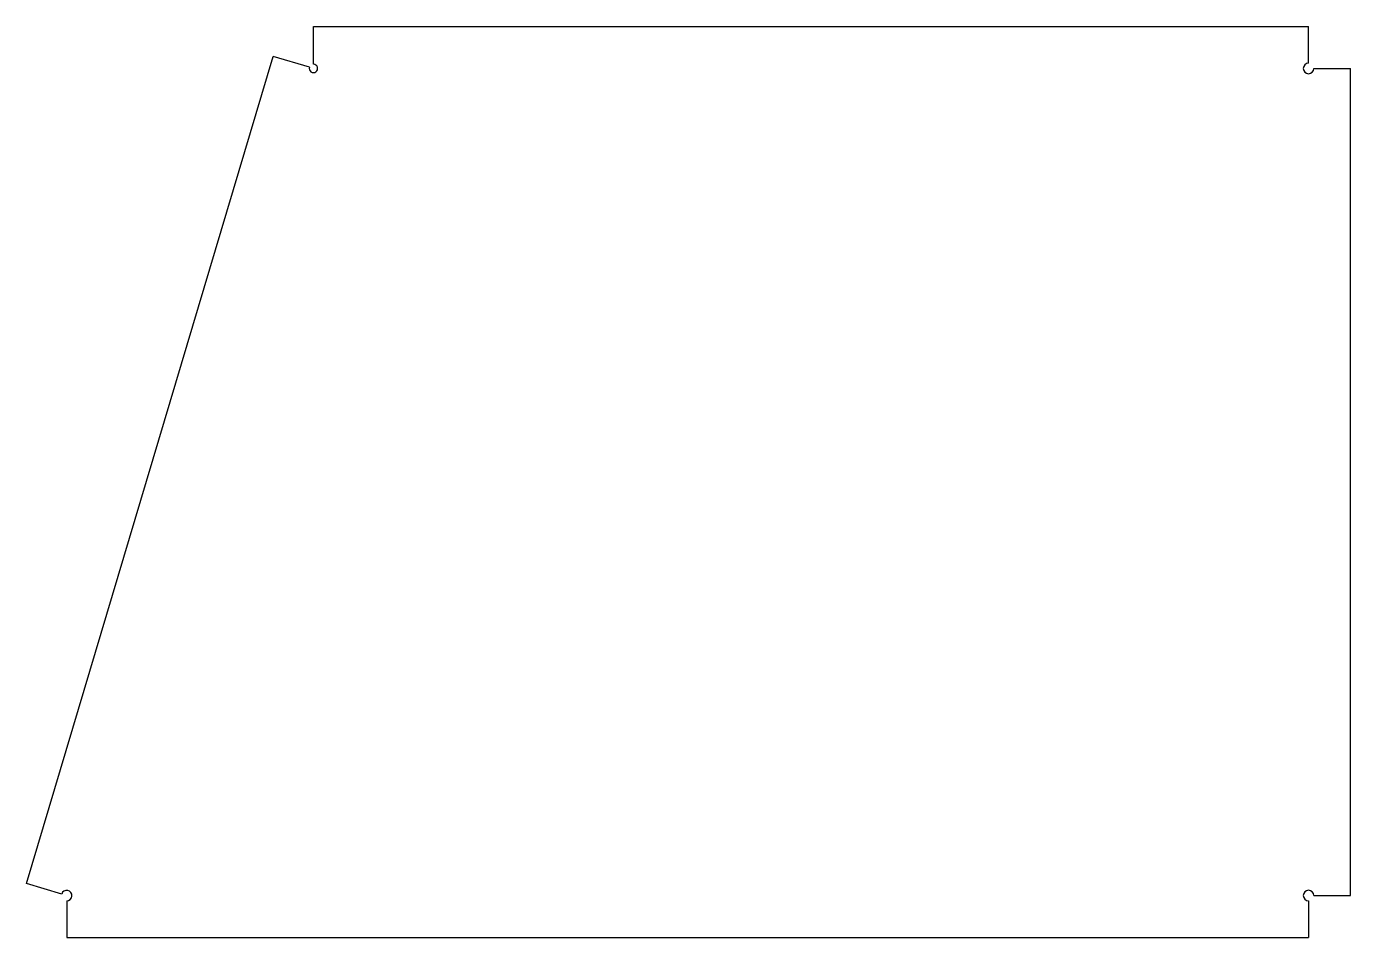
# Model space of a CAD drawing. Extents: x 142 to 773, y 45 to 479.
import ezdxf

# ---------------------------------------------------------------- set-up
doc = ezdxf.new("R2010")
doc.units = 0
doc.layers.get('0').update_dxf_attribs({"linetype": 'CONTINUOUS'})

msp = doc.modelspace()

# ---------------------------------------------------------------- linework, layer by layer
for p, q in [((278.96, 478.59), (752.96, 478.59)), ((278.96, 460.59), (278.96, 478.59)), ((752.96, 461.09), (752.96, 478.59)), ((142.31, 70.3), (259.79, 464.3)), ((277.04, 459.16), (259.79, 464.3)), ((755.46, 458.59), (772.96, 458.59)), ((772.96, 64.59), (772.96, 458.59)), ((159.08, 65.3), (142.31, 70.3)), ((755.46, 64.59), (772.96, 64.59)), ((161.47, 62.09), (161.47, 44.59)), ((752.96, 62.09), (752.96, 44.59)), ((161.47, 44.59), (752.96, 44.59))]:
    msp.add_line(p, q)
for centre, radius, start, end in [((278.96, 458.59), 2, 163.39638, 90), ((752.96, 458.59), 2.5, 90, 0), ((161.47, 64.59), 2.5, 270, 163.39638), ((752.96, 64.59), 2.5, 0, 270)]:
    msp.add_arc(centre, radius, start, end)

doc.saveas('drawing.dxf')
